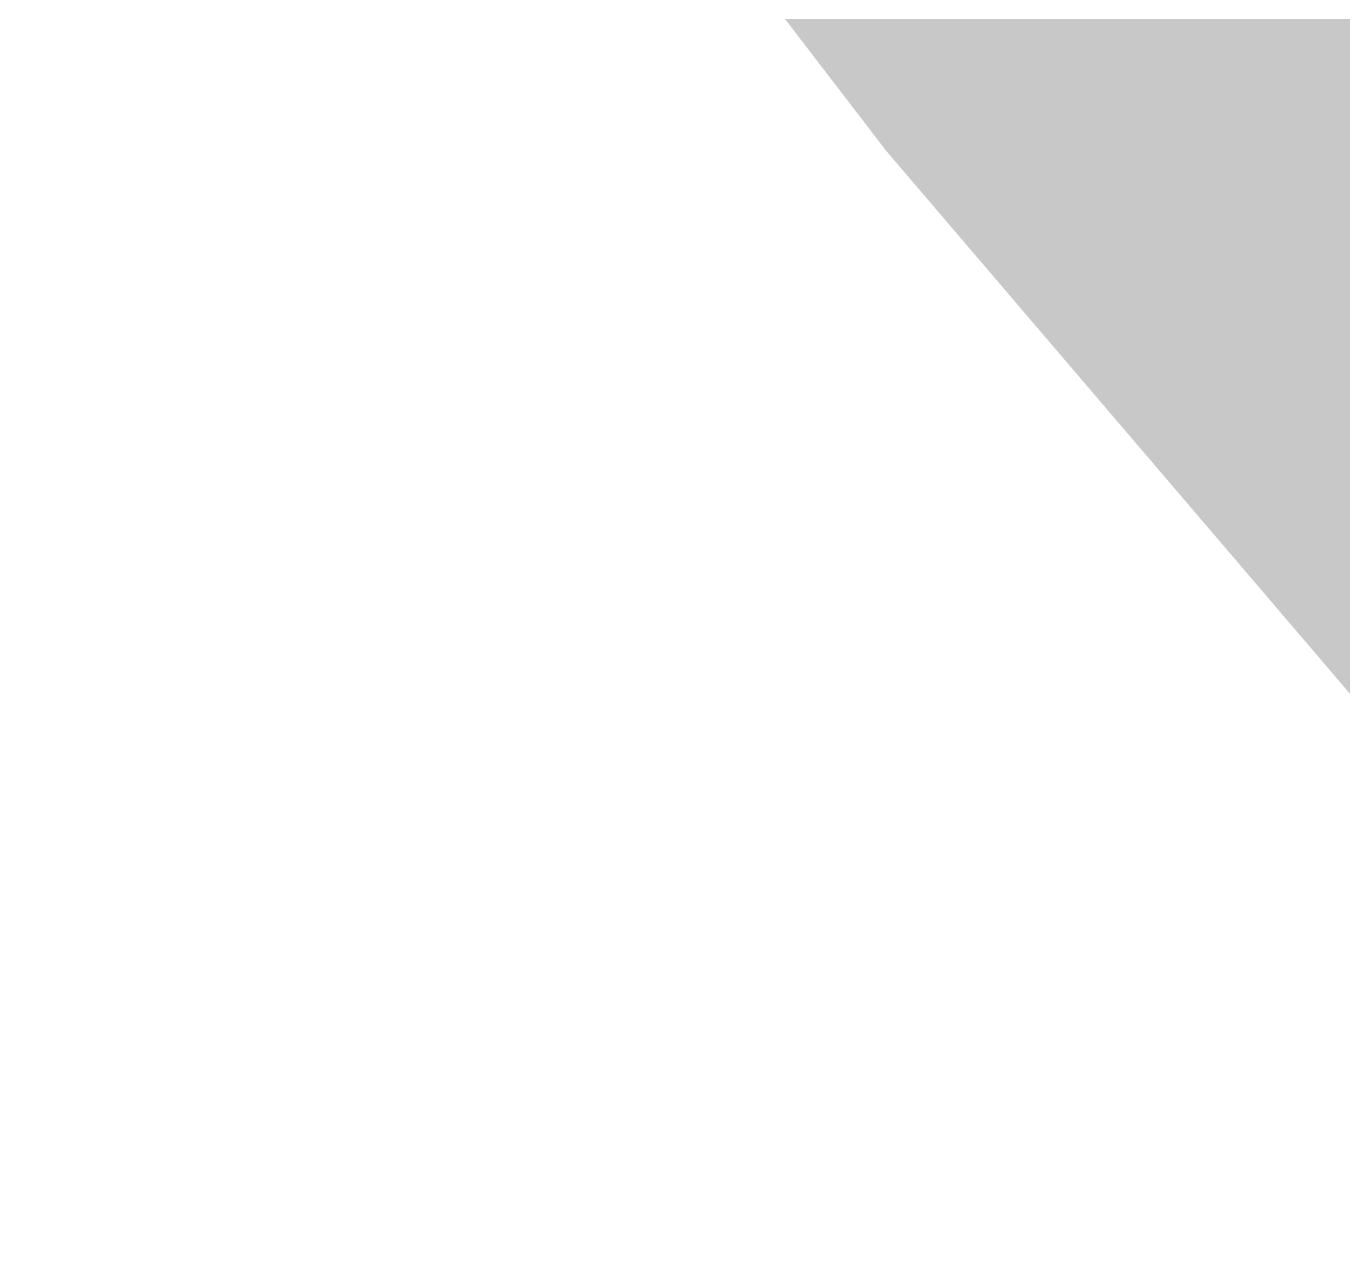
# Model space of a CAD drawing. Header units: inches. Extents: x 0.91 to 3.83, y 2.6 to 3.83.
# Drawn here: x 1.351792 to 1.352751, y 2.91476 to 2.915655 of the extents above; entities that cross this region are included whole.
import ezdxf

# ---------------------------------------------------------------- set-up
doc = ezdxf.new("R2010")
doc.units = ezdxf.units.IN
doc.header["$MEASUREMENT"] = 0
for name, color, linetype in [('Bottom Layer', 5, 'Continuous'), ('Bottom Solder', 6, 'Continuous'), ('Multi-Layer', 9, 'Continuous'), ('Top Layer', 1, 'Continuous'), ('Top Solder', 216, 'Continuous')]:
    doc.layers.add(name, color=color, linetype=linetype)

# ---------------------------------------------------------------- blocks, each defined once
blk = doc.blocks.new('AMPHENOL_12401598E4_2A_360')
at = {"layer": 'Bottom Layer'}
h = blk.add_hatch(color=5, dxfattribs=at)
edge = h.paths.add_edge_path()
edge.add_arc((0.1625984, -0.06102365), 0.015748, 180, 360)
edge.add_line((0.1783464, -0.06102365), (0.1783464, -0.03740155))
edge.add_arc((0.1625984, -0.03740155), 0.015748, 0, 180)
edge.add_line((0.1468504, -0.03740155), (0.1468504, -0.06102365))
at = {"layer": 'Bottom Solder'}
blk.add_hatch(color=6, dxfattribs=at).paths.add_polyline_path([(0.1636287, -0.0177435), (0.1646561, -0.0178244), (0.1656778, -0.0179588), (0.1666912, -0.0181467), (0.1676933, -0.0183873), (0.1686814, -0.01868), (0.1696529, -0.019024), (0.1706051, -0.0194184), (0.1715352, -0.0198621), (0.1724409, -0.0203538), (0.1733197, -0.0208923), (0.174169, -0.021476), (0.1749867, -0.0221034), (0.1757703, -0.0227728), (0.1765179, -0.023482), (0.1772273, -0.0242297), (0.1778966, -0.0250134), (0.178524, -0.025831), (0.1791077, -0.0266804), (0.1796462, -0.0275592), (0.1801379, -0.0284648), (0.1805816, -0.0293949), (0.180976, -0.0303471), (0.18132, -0.0313186), (0.1816127, -0.0323066), (0.1818533, -0.0333089), (0.1820411, -0.0343221), (0.1821756, -0.0353439), (0.1822565, -0.0363713), (0.1822835, -0.0374016), (0.1822835, -0.0610236), (0.1822565, -0.0620539), (0.1821756, -0.0630813), (0.182041, -0.064103), (0.1818533, -0.0651164), (0.1816127, -0.0661184), (0.18132, -0.0671066), (0.180976, -0.0680781), (0.1805816, -0.0690302), (0.1801379, -0.0699604), (0.1796462, -0.0708661), (0.1791077, -0.0717449), (0.178524, -0.0725942), (0.1778966, -0.0734118), (0.1772273, -0.0741955), (0.1765179, -0.074943), (0.1757703, -0.0756525), (0.1749867, -0.0763218), (0.174169, -0.0769492), (0.1733197, -0.0775329), (0.1724409, -0.0780714), (0.1715352, -0.0785631), (0.1706051, -0.0790068), (0.1696529, -0.0794012), (0.1686814, -0.0797452), (0.1676933, -0.0800379), (0.1666912, -0.0802785), (0.1656777, -0.0804663), (0.1646561, -0.0806008), (0.1636287, -0.0806817), (0.1625984, -0.0807087), (0.1615682, -0.0806817), (0.1605407, -0.0806009), (0.159519, -0.0804663), (0.1585057, -0.0802785), (0.1575036, -0.0800379), (0.1565154, -0.0797453), (0.1555439, -0.0794013), (0.1545918, -0.0790068), (0.1536616, -0.0785631), (0.1527558, -0.0780714), (0.1518772, -0.0775329), (0.1510278, -0.0769492), (0.1502102, -0.0763218), (0.1494266, -0.0756525), (0.148679, -0.074943), (0.1479696, -0.0741955), (0.1473003, -0.0734118), (0.1466729, -0.0725942), (0.1460892, -0.0717449), (0.1455507, -0.0708661), (0.1450589, -0.0699604), (0.1446152, -0.0690302), (0.1442209, -0.068078), (0.1438768, -0.0671066), (0.1435841, -0.0661185), (0.1433436, -0.0651164), (0.1431557, -0.064103), (0.1430213, -0.0630813), (0.1429404, -0.0620539), (0.1429134, -0.0610236), (0.1429134, -0.0374017), (0.1429404, -0.0363712), (0.1430213, -0.0353439), (0.1431557, -0.0343222), (0.1433436, -0.0333088), (0.1435841, -0.0323067), (0.1438768, -0.0313186), (0.1442209, -0.030347), (0.1446152, -0.0293949), (0.1450589, -0.0284648), (0.1455507, -0.0275591), (0.1460893, -0.0266804), (0.1466729, -0.0258311), (0.1473003, -0.0250134), (0.1479696, -0.0242297), (0.148679, -0.0234821), (0.1494267, -0.0227728), (0.1502102, -0.0221034), (0.1510278, -0.021476), (0.1518772, -0.0208923), (0.1527558, -0.0203538), (0.1536617, -0.0198622), (0.1545918, -0.0194184), (0.1555439, -0.019024), (0.1565154, -0.0186799), (0.1575036, -0.0183873), (0.1585057, -0.0181467), (0.159519, -0.0179589), (0.1605408, -0.0178243), (0.1615682, -0.0177435), (0.1625984, -0.0177165)])
h = blk.add_hatch(color=6, dxfattribs=at)
edge = h.paths.add_edge_path()
edge.add_arc((0.1625984, -0.06102365), 0.0177165, 180, 360)
edge.add_line((0.1803149, -0.06102365), (0.1803149, -0.03740155))
edge.add_arc((0.1625984, -0.03740155), 0.0177165, 0, 180)
edge.add_line((0.1448819, -0.03740155), (0.1448819, -0.06102365))
at = {"layer": 'Multi-Layer'}
h = blk.add_hatch(color=9, dxfattribs=at)
edge = h.paths.add_edge_path()
edge.add_arc((0.1625984, -0.06102365), 0.015748, 180, 360)
edge.add_line((0.1783464, -0.06102365), (0.1783464, -0.03740155))
edge.add_arc((0.1625984, -0.03740155), 0.015748, 0, 180)
edge.add_line((0.1468504, -0.03740155), (0.1468504, -0.06102365))
at = {"layer": 'Top Layer'}
h = blk.add_hatch(color=1, dxfattribs=at)
edge = h.paths.add_edge_path()
edge.add_arc((0.1625984, -0.06102365), 0.015748, 180, 360)
edge.add_line((0.1783464, -0.06102365), (0.1783464, -0.03740155))
edge.add_arc((0.1625984, -0.03740155), 0.015748, 0, 180)
edge.add_line((0.1468504, -0.03740155), (0.1468504, -0.06102365))
at = {"layer": 'Top Solder'}
blk.add_hatch(color=216, dxfattribs=at).paths.add_polyline_path([(0.1636287, -0.0177435), (0.1646561, -0.0178244), (0.1656778, -0.0179588), (0.1666912, -0.0181467), (0.1676933, -0.0183873), (0.1686814, -0.01868), (0.1696529, -0.019024), (0.1706051, -0.0194184), (0.1715352, -0.0198621), (0.1724409, -0.0203538), (0.1733197, -0.0208923), (0.174169, -0.021476), (0.1749867, -0.0221034), (0.1757703, -0.0227728), (0.1765179, -0.023482), (0.1772273, -0.0242297), (0.1778966, -0.0250134), (0.178524, -0.025831), (0.1791077, -0.0266804), (0.1796462, -0.0275592), (0.1801379, -0.0284648), (0.1805816, -0.0293949), (0.180976, -0.0303471), (0.18132, -0.0313186), (0.1816127, -0.0323066), (0.1818533, -0.0333089), (0.1820411, -0.0343221), (0.1821756, -0.0353439), (0.1822565, -0.0363713), (0.1822835, -0.0374016), (0.1822835, -0.0610236), (0.1822565, -0.0620539), (0.1821756, -0.0630813), (0.182041, -0.064103), (0.1818533, -0.0651164), (0.1816127, -0.0661184), (0.18132, -0.0671066), (0.180976, -0.0680781), (0.1805816, -0.0690302), (0.1801379, -0.0699604), (0.1796462, -0.0708661), (0.1791077, -0.0717449), (0.178524, -0.0725942), (0.1778966, -0.0734118), (0.1772273, -0.0741955), (0.1765179, -0.074943), (0.1757703, -0.0756525), (0.1749867, -0.0763218), (0.174169, -0.0769492), (0.1733197, -0.0775329), (0.1724409, -0.0780714), (0.1715352, -0.0785631), (0.1706051, -0.0790068), (0.1696529, -0.0794012), (0.1686814, -0.0797452), (0.1676933, -0.0800379), (0.1666912, -0.0802785), (0.1656777, -0.0804663), (0.1646561, -0.0806008), (0.1636287, -0.0806817), (0.1625984, -0.0807087), (0.1615682, -0.0806817), (0.1605407, -0.0806009), (0.159519, -0.0804663), (0.1585057, -0.0802785), (0.1575036, -0.0800379), (0.1565154, -0.0797453), (0.1555439, -0.0794013), (0.1545918, -0.0790068), (0.1536616, -0.0785631), (0.1527558, -0.0780714), (0.1518772, -0.0775329), (0.1510278, -0.0769492), (0.1502102, -0.0763218), (0.1494266, -0.0756525), (0.148679, -0.074943), (0.1479696, -0.0741955), (0.1473003, -0.0734118), (0.1466729, -0.0725942), (0.1460892, -0.0717449), (0.1455507, -0.0708661), (0.1450589, -0.0699604), (0.1446152, -0.0690302), (0.1442209, -0.068078), (0.1438768, -0.0671066), (0.1435841, -0.0661185), (0.1433436, -0.0651164), (0.1431557, -0.064103), (0.1430213, -0.0630813), (0.1429404, -0.0620539), (0.1429134, -0.0610236), (0.1429134, -0.0374017), (0.1429404, -0.0363712), (0.1430213, -0.0353439), (0.1431557, -0.0343222), (0.1433436, -0.0333088), (0.1435841, -0.0323067), (0.1438768, -0.0313186), (0.1442209, -0.030347), (0.1446152, -0.0293949), (0.1450589, -0.0284648), (0.1455507, -0.0275591), (0.1460893, -0.0266804), (0.1466729, -0.0258311), (0.1473003, -0.0250134), (0.1479696, -0.0242297), (0.148679, -0.0234821), (0.1494267, -0.0227728), (0.1502102, -0.0221034), (0.1510278, -0.021476), (0.1518772, -0.0208923), (0.1527558, -0.0203538), (0.1536617, -0.0198622), (0.1545918, -0.0194184), (0.1555439, -0.019024), (0.1565154, -0.0186799), (0.1575036, -0.0183873), (0.1585057, -0.0181467), (0.159519, -0.0179589), (0.1605408, -0.0178243), (0.1615682, -0.0177435), (0.1625984, -0.0177165)])
h = blk.add_hatch(color=216, dxfattribs=at)
edge = h.paths.add_edge_path()
edge.add_arc((0.1625984, -0.06102365), 0.0177165, 180, 360)
edge.add_line((0.1803149, -0.06102365), (0.1803149, -0.03740155))
edge.add_arc((0.1625984, -0.03740155), 0.0177165, 0, 180)
edge.add_line((0.1448819, -0.03740155), (0.1448819, -0.06102365))

msp = doc.modelspace()

# ---------------------------------------------------------------- block references
at = {"rotation": 270}
msp.add_blockref('AMPHENOL_12401598E4_2A_360', (1.4287402, 3.090551), dxfattribs=at)

doc.saveas('drawing.dxf')
